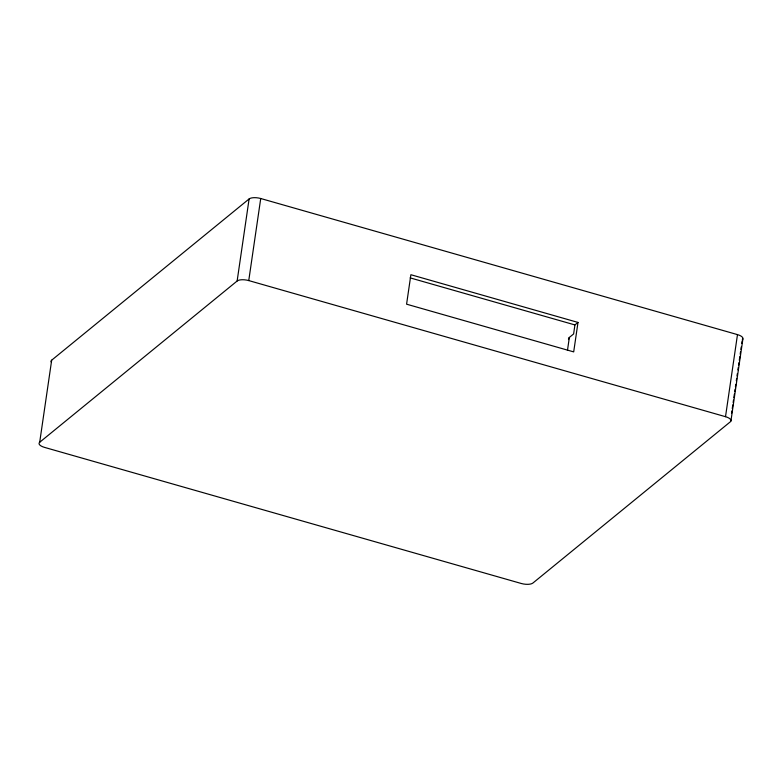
<?xml version="1.0" encoding="UTF-8"?>
<svg xmlns="http://www.w3.org/2000/svg" width="782" height="782" viewBox="0 0 782 782"><rect width="100%" height="100%" fill="white"/><g stroke="black" fill="none" stroke-linecap="round" stroke-linejoin="round"><path stroke-width="1.17" d="M39.696 442.26L237.132 281.012A8.973 3.431 8.3 0 1 248.754 280.582L725.51 416.689A8.973 3.431 8.3 0 1 730.329 421.811L532.894 583.049A8.973 3.431 8.3 0 1 521.271 583.489L44.515 447.382A8.973 3.431 8.3 0 1 39.696 442.26L51.671 360.189L249.106 198.951A8.973 3.431 8.3 0 1 260.729 198.511L737.485 334.618A8.973 3.431 8.3 0 1 742.304 339.74M237.132 281.012L249.106 198.951M248.754 280.582L260.729 198.511M567.458 350.453L569.355 337.433L573.617 333.953L574.926 324.931L577.996 322.428L410.882 274.717L406.581 304.178L573.695 351.89L577.996 322.428M725.51 416.689L737.485 334.618M731.561 413.365L731.913 410.951M732.265 408.536L732.793 404.92M733.145 402.505L733.496 400.091M733.848 397.676L734.376 394.05M734.728 391.635L735.08 389.221M735.432 386.816L735.784 384.402M736.312 380.775L736.664 378.361M737.015 375.947L737.367 373.532M737.895 369.915L738.247 367.501M738.599 365.086L738.951 362.672M739.303 360.258L739.831 356.641M740.183 354.226L740.534 351.812M740.886 349.398L741.238 346.983M741.766 343.366L742.128 340.952M730.926 421.009L742.9 338.948M410.159 277.884L574.926 324.931M51.074 361.89A8.973 3.431 8.3 0 1 51.671 360.189M568.602 339.564A11.222 4.291 8.3 0 1 569.355 337.433"/></g></svg>
